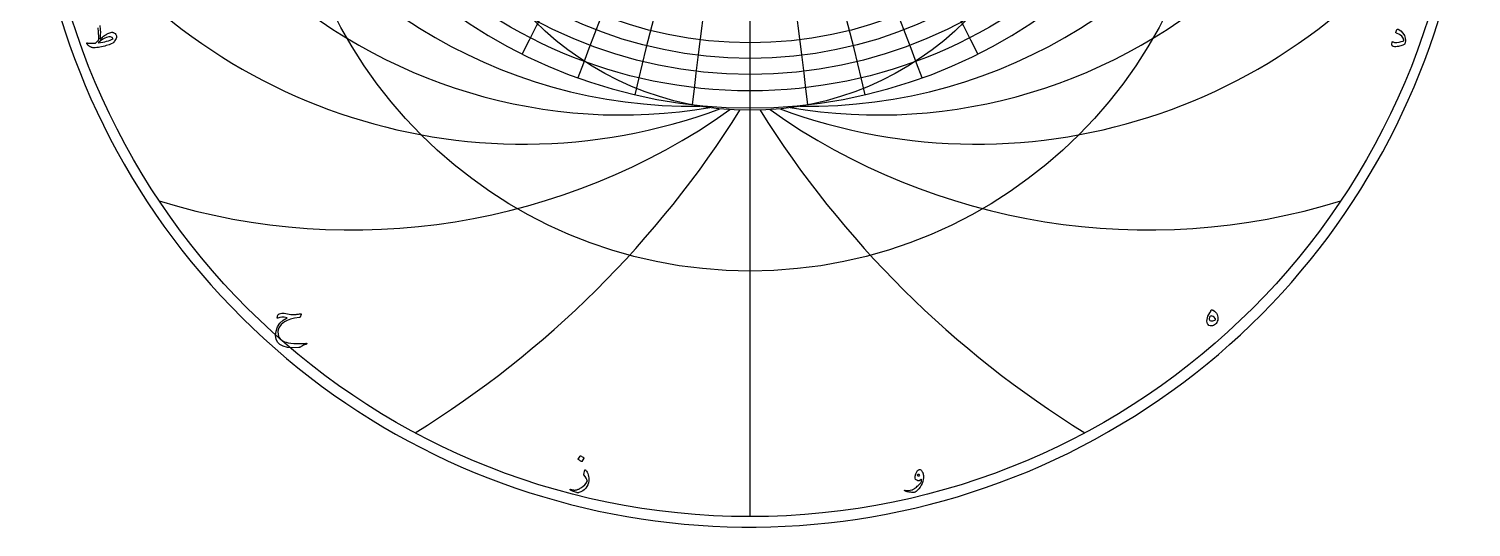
# Model space of a CAD drawing. Header units: millimetres. Extents: x -80 to 80, y -80 to 82.
# Drawn here: x -80.4 to 80.4, y -80.4 to -24.9 of the extents above; entities that cross this region are included whole.
import ezdxf

# ---------------------------------------------------------------- set-up
doc = ezdxf.new("R2010")
doc.units = ezdxf.units.MM
for name, color, linetype in [('CUT_OUTER', 1, 'Continuous'), ('ENGRAVE', 7, 'Continuous'), ('ENGRAVE_FINE', 8, 'Continuous'), ('TEXT', 5, 'Continuous')]:
    doc.layers.add(name, color=color, linetype=linetype)

msp = doc.modelspace()

# ---------------------------------------------------------------- linework, layer by layer
at = {"layer": 'CUT_OUTER'}
msp.add_arc((-0.0002, -0.0002), 80.3699, 149.413866, 87.803582, dxfattribs=at)
at = {"layer": 'ENGRAVE'}
for points in [[(0, -79.2), (0, 79.2)], [(0, -79.2), (0, -33.9362)]]:
    msp.add_lwpolyline(points, dxfattribs=at)
for radius in [79.2, 51.8435, 33.9362]:
    msp.add_circle((0, 0), radius, dxfattribs=at)
for centre, radius, start, end in [((0, 23.0822), 56.7498, 105.921623, 74.078377), ((-6.4344, 24.0136), 57.4961, 139.754846, 270.861531), ((6.4344, 24.0136), 57.4961, 269.138469, 40.245154), ((-14.2744, 24.724), 59.1843, 174.656822, 279.54217), ((14.2744, 24.724), 59.1843, 260.45783, 5.343178), ((-25.249, 25.249), 62.9506, 211.691871, 290.355882), ((25.249, 25.249), 62.9506, 249.644118, 328.308129), ((-44.3595, 25.611), 72.8796, 252.866004, 305.308678), ((-96.3739, 25.8233), 112.4389, 301.68398, 327.905317), ((96.3739, 25.8233), 112.4389, 212.094683, 238.31602), ((44.3595, 25.611), 72.8796, 234.691322, 287.133996)]:
    msp.add_arc(centre, radius, start, end, dxfattribs=at)
at = {"layer": 'ENGRAVE_FINE'}
for centre, radius in [((0, 21.8315), 53.6012), ((0, 20.7123), 50.6441), ((0, 19.7075), 47.8562), ((0, 18.8029), 45.2185)]:
    msp.add_circle(centre, radius, dxfattribs=at)
for centre, radius, start, end in [((-722.8731, -116.4424), 734.0246, 6.5036194, 15.341957), ((-722.8731, -116.4424), 734.0246, 6.5036194, 15.341957), ((722.8731, -116.4424), 734.0246, 164.658043, 173.4963806), ((722.8731, -116.4424), 734.0246, 164.658043, 173.4963806), ((-350.1991, -116.4424), 372.6741, 13.064756, 30.381405), ((-350.1991, -116.4424), 372.6741, 13.064756, 30.381405), ((350.1991, -116.4424), 372.6741, 149.618595, 166.935244), ((350.1991, -116.4424), 372.6741, 149.618595, 166.935244), ((-220.7707, -116.4424), 254.9241, 19.742202, 44.842633), ((-220.7707, -116.4424), 254.9241, 19.742202, 44.842633), ((220.7707, -116.4424), 254.9241, 135.157367, 160.257798), ((220.7707, -116.4424), 254.9241, 135.157367, 160.257798), ((-151.9033, -116.4424), 198.2957, 26.597292, 58.53821), ((-151.9033, -116.4424), 198.2957, 26.597292, 58.53821), ((151.9033, -116.4424), 198.2957, 121.46179, 153.402708), ((151.9033, -116.4424), 198.2957, 121.46179, 153.402708)]:
    msp.add_arc(centre, radius, start, end, dxfattribs=at)
at = {"layer": 'TEXT'}
msp.add_lwpolyline([(-72.4462, -24.4825), (-72.415, -24.9281), (-72.4012, -25.2694), (-72.405, -25.5064), (-72.4101, -25.5949), (-72.4156, -25.6756), (-72.4214, -25.7485), (-72.4274, -25.8136), (-72.4338, -25.8712), (-72.4406, -25.9217), (-72.4476, -25.9649), (-72.4549, -26.001), (-72.3055, -25.8867), (-72.167, -25.7836), (-72.0395, -25.6918), (-71.9228, -25.6113), (-71.8174, -25.5416), (-71.7236, -25.4826), (-71.6413, -25.4342), (-71.5706, -25.3964), (-71.4448, -25.3402), (-71.327, -25.2965), (-71.2174, -25.2653), (-71.116, -25.2466), (-71.0623, -25.245), (-71.006, -25.2553), (-70.9473, -25.2775), (-70.8861, -25.3115), (-70.765, -25.3974), (-70.6763, -25.4801), (-70.6201, -25.5598), (-70.5964, -25.6363), (-70.5979, -25.7215), (-70.6176, -25.8174), (-70.6554, -25.9238), (-70.7113, -26.0409), (-70.7737, -26.1562), (-70.8312, -26.252), (-70.8836, -26.3285), (-70.9311, -26.3857), (-71.0285, -26.4578), (-71.1959, -26.5393), (-71.4332, -26.6302), (-71.7405, -26.7304), (-71.9118, -26.7801), (-72.0858, -26.8241), (-72.2627, -26.8625), (-72.4424, -26.8953), (-72.6243, -26.9228), (-72.8078, -26.9452), (-72.9928, -26.9627), (-73.1794, -26.9752), (-73.2476, -26.9615), (-73.3124, -26.9452), (-73.3737, -26.9265), (-73.4317, -26.9053), (-73.4868, -26.8815), (-73.5397, -26.8553), (-73.5905, -26.8266), (-73.639, -26.7954), (-73.7243, -26.7329), (-73.7951, -26.6705), (-73.8517, -26.608), (-73.8938, -26.5456), (-73.9169, -26.4937), (-73.9213, -26.4581), (-73.9069, -26.4388), (-73.8738, -26.4356), (-73.7803, -26.4467), (-73.6796, -26.455), (-73.5717, -26.4605), (-73.4566, -26.4631), (-73.3344, -26.463), (-73.205, -26.46), (-73.0684, -26.4542), (-72.9246, -26.4456), (-72.5948, -26.1209), (-72.5887, -25.9904), (-72.5854, -25.8586), (-72.585, -25.7256), (-72.5873, -25.5913), (-72.5922, -25.4555), (-72.5992, -25.3178), (-72.6084, -25.1782), (-72.6198, -25.0367), (-72.6326, -24.8967), (-72.646, -24.7613)], dxfattribs=at)
for points in [[(71.9853, -25.2266), (72.0051, -25.1671), (72.0246, -25.1135), (72.0438, -25.0659), (72.0627, -25.0242), (72.081, -24.9882), (72.0983, -24.9574), (72.1147, -24.932), (72.1302, -24.9118), (72.1542, -24.8925), (72.1814, -24.8843), (72.2117, -24.8875), (72.2451, -24.9018), (72.5408, -25.1001), (72.7684, -25.3302), (72.928, -25.5922), (73.0195, -25.8861), (73.0323, -25.9701), (73.0407, -26.0522), (73.0448, -26.1324), (73.0445, -26.2108), (73.0395, -26.2867), (73.0295, -26.3594), (73.0145, -26.4291), (72.9945, -26.4956), (72.9767, -26.5312), (72.9533, -26.563), (72.9242, -26.5911), (72.8896, -26.6155), (72.7703, -26.6739), (72.6473, -26.7242), (72.5205, -26.7663), (72.39, -26.8004), (72.2563, -26.8269), (72.1202, -26.8466), (71.9815, -26.8594), (71.8404, -26.8653), (71.673, -26.8372), (71.5706, -26.7429), (71.5331, -26.5824), (71.5606, -26.3557), (71.57, -26.331), (71.5831, -26.312), (71.6, -26.2986), (71.6206, -26.2908), (71.6384, -26.2929), (71.6568, -26.2995), (71.6758, -26.3104), (71.6955, -26.3257), (71.7564, -26.3585), (71.8392, -26.3769), (71.9438, -26.381), (72.0702, -26.3707), (72.3447, -26.3307), (72.5686, -26.2858), (72.7419, -26.2358), (72.8646, -26.1808), (72.8709, -26.1733), (72.8746, -26.1609), (72.8758, -26.1434), (72.8746, -26.1209), (72.79, -25.8848), (72.626, -25.6762), (72.3828, -25.4951), (72.0602, -25.3415), (72.0181, -25.3193), (71.9915, -25.2928), (71.9806, -25.2619), (71.9853, -25.2266)], [(-71.7255, -25.8161), (-71.9188, -25.8964), (-72.1339, -26.0222), (-72.3709, -26.1936), (-72.6298, -26.4107), (-72.3789, -26.3796), (-72.1408, -26.3413), (-71.9155, -26.2959), (-71.703, -26.2433), (-71.5036, -26.1841), (-71.3177, -26.119), (-71.1452, -26.048), (-70.9861, -25.971), (-71.0941, -25.8377), (-71.2534, -25.7674), (-71.4638, -25.7602), (-71.7255, -25.8161)], [(51.3975, -56.1979), (51.4403, -56.1782), (51.4887, -56.1742), (51.5427, -56.1857), (51.6023, -56.2129), (51.7507, -56.3122), (51.8759, -56.4252), (51.978, -56.552), (52.057, -56.6925), (52.1116, -56.839), (52.1407, -56.9886), (52.1441, -57.1412), (52.1219, -57.2971), (52.0817, -57.4391), (52.0258, -57.5656), (51.9543, -57.6765), (51.8671, -57.7717), (51.7688, -57.8482), (51.6635, -57.9028), (51.5514, -57.9356), (51.4325, -57.9466), (51.277, -57.9353), (51.1502, -57.8916), (51.0521, -57.8154), (50.9828, -57.7067), (50.9413, -57.5747), (50.9266, -57.4232), (50.9388, -57.2524), (50.9778, -57.0622), (51.0412, -56.8649), (51.1265, -56.6775), (51.2336, -56.5002), (51.3625, -56.3328), (51.3669, -56.325), (51.37, -56.3116), (51.3719, -56.2925), (51.3725, -56.2679), (51.3741, -56.241), (51.3788, -56.2204), (51.3866, -56.206), (51.3975, -56.1979)], [(-50.0186, -56.6975), (-50.1385, -56.9673), (-50.1494, -56.9851), (-50.1622, -56.9985), (-50.1769, -57.0076), (-50.1934, -57.0123), (-50.7477, -57.0997), (-51.2114, -57.2071), (-51.5845, -57.3345), (-51.8671, -57.4819), (-52.2634, -57.8051), (-52.5179, -58.1601), (-52.6306, -58.547), (-52.6016, -58.9658), (-52.5135, -59.1925), (-52.3643, -59.3929), (-52.1538, -59.5672), (-51.8821, -59.7152), (-51.6913, -59.7814), (-51.4537, -59.8351), (-51.1692, -59.8763), (-50.8379, -59.905), (-50.6618, -59.9135), (-50.4882, -59.9188), (-50.3171, -59.921), (-50.1485, -59.92), (-49.983, -59.9163), (-49.8212, -59.91), (-49.6632, -59.9013), (-49.509, -59.8901), (-49.4727, -59.8876), (-49.444, -59.8901), (-49.4228, -59.8975), (-49.409, -59.91), (-49.4016, -59.9253), (-49.3991, -59.9413), (-49.4016, -59.9578), (-49.409, -59.975), (-49.4145, -59.9842), (-49.4209, -59.9919), (-49.4282, -59.9979), (-49.4365, -60.0025), (-49.4454, -60.0064), (-49.4546, -60.0106), (-49.4642, -60.0151), (-49.474, -60.02), (-49.6179, -60.0659), (-49.745, -60.1136), (-49.8553, -60.1633), (-49.9486, -60.2148), (-50.0084, -60.252), (-50.0629, -60.2835), (-50.1121, -60.3094), (-50.156, -60.3297), (-50.1939, -60.3453), (-50.2253, -60.3572), (-50.2501, -60.3653), (-50.2684, -60.3697), (-50.9516, -60.395), (-51.5324, -60.346), (-52.0108, -60.2226), (-52.3867, -60.025), (-52.6584, -59.7539), (-52.8189, -59.4154), (-52.8682, -59.0095), (-52.8064, -58.5361), (-52.6428, -58.0593), (-52.3867, -57.653), (-52.0383, -57.3174), (-51.5974, -57.0523), (-51.9096, -56.9926), (-52.1819, -56.9786), (-52.4142, -57.0101), (-52.6066, -57.0872), (-52.6234, -57.0935), (-52.639, -57.0972), (-52.6534, -57.0985), (-52.6665, -57.0972), (-52.6775, -57.0932), (-52.6853, -57.086), (-52.6899, -57.0757), (-52.6915, -57.0622), (-52.6846, -57.0001), (-52.674, -56.9386), (-52.6597, -56.8777), (-52.6415, -56.8174), (-52.5778, -56.7003), (-52.4767, -56.6138), (-52.338, -56.5579), (-52.1619, -56.5327), (-52.0504, -56.5336), (-51.9109, -56.5464), (-51.7432, -56.5711), (-51.5474, -56.6076), (-51.3454, -56.6441), (-51.1589, -56.6688), (-50.9881, -56.6816), (-50.8329, -56.6825), (-50.7583, -56.6793), (-50.6793, -56.6744), (-50.5959, -56.668), (-50.5082, -56.6601), (-50.4161, -56.6502), (-50.3196, -56.6382), (-50.2187, -56.624), (-50.1135, -56.6076), (-50.0532, -56.6057), (-50.0173, -56.6201), (-50.0058, -56.6507), (-50.0186, -56.6975)], [(51.8721, -57.2721), (51.8931, -57.2459), (51.8959, -57.2121), (51.8806, -57.1709), (51.8472, -57.1222), (51.7313, -56.996), (51.6186, -56.9074), (51.509, -56.8562), (51.4025, -56.8424), (51.3519, -56.8515), (51.3051, -56.8786), (51.262, -56.9239), (51.2226, -56.9873), (51.1911, -57.0557), (51.1714, -57.116), (51.1636, -57.1681), (51.1677, -57.2121), (51.2027, -57.293), (51.2626, -57.3508), (51.3475, -57.3854), (51.4575, -57.397), (51.5789, -57.3892), (51.6885, -57.3658), (51.7863, -57.3267), (51.8721, -57.2721)], [(-18.92, -72.4469), (-18.9137, -72.4407), (-18.905, -72.4369), (-18.8938, -72.4357), (-18.88, -72.4369), (-18.7829, -72.4763), (-18.6914, -72.5244), (-18.6055, -72.5812), (-18.5253, -72.6468), (-18.5175, -72.6568), (-18.5141, -72.6668), (-18.515, -72.6768), (-18.5203, -72.6867), (-18.7551, -73.0665), (-18.7639, -73.0755), (-18.7751, -73.0777), (-18.7888, -73.073), (-18.8051, -73.0615), (-18.8191, -73.0515), (-18.8413, -73.0365), (-18.8716, -73.0165), (-18.91, -72.9915), (-18.9572, -72.9615), (-19.0137, -72.9266), (-19.0796, -72.8866), (-19.1548, -72.8416), (-19.1648, -72.8341), (-19.1698, -72.8266), (-19.1698, -72.8191), (-19.1648, -72.8117)], [(-18.4104, -74.0007), (-18.4076, -73.9917), (-18.4041, -73.9845), (-18.4001, -73.9792), (-18.3954, -73.9757), (-18.3813, -73.9745), (-18.3642, -73.9807), (-18.3439, -73.9945), (-18.3205, -74.0157), (-18.2293, -74.1241), (-18.1506, -74.2493), (-18.0844, -74.3914), (-18.0307, -74.5503), (-17.9888, -74.7214), (-17.9632, -74.89), (-17.9539, -75.0562), (-17.9607, -75.2198), (-18.0051, -75.4352), (-18.0781, -75.642), (-18.1799, -75.8399), (-18.3105, -76.0292), (-18.4666, -76.2006), (-18.6452, -76.3402), (-18.8463, -76.4479), (-19.0699, -76.5238), (-19.1298, -76.5366), (-19.1898, -76.54), (-19.2497, -76.5341), (-19.3097, -76.5188), (-19.4479, -76.4705), (-19.5726, -76.4257), (-19.6839, -76.3844), (-19.7818, -76.3464), (-19.866, -76.3119), (-19.9361, -76.2808), (-19.9921, -76.2532), (-20.0341, -76.229), (-20.0429, -76.2215), (-20.0491, -76.214), (-20.0529, -76.2065), (-20.0541, -76.199), (-20.0532, -76.1893), (-20.0504, -76.1803), (-20.0457, -76.1719), (-20.0391, -76.1641), (-20.0307, -76.1581), (-20.0204, -76.1553), (-20.0082, -76.1556), (-19.9942, -76.1591), (-19.9086, -76.182), (-19.8268, -76.2009), (-19.7487, -76.2157), (-19.6744, -76.2265), (-19.6032, -76.2332), (-19.5345, -76.2359), (-19.4683, -76.2345), (-19.4046, -76.229), (-19.3411, -76.2189), (-19.2753, -76.2034), (-19.2074, -76.1826), (-19.1373, -76.1566), (-19.065, -76.1249), (-18.9906, -76.0872), (-18.9139, -76.0437), (-18.8351, -75.9942), (-18.6137, -75.8349), (-18.4241, -75.6619), (-18.2664, -75.4752), (-18.1406, -75.2747), (-18.1325, -75.2585), (-18.1281, -75.2398), (-18.1275, -75.2185), (-18.1306, -75.1948), (-18.1831, -75.0546), (-18.2655, -74.8988), (-18.3779, -74.7274), (-18.5203, -74.5403), (-18.5265, -74.5284), (-18.5303, -74.5178), (-18.5315, -74.5085), (-18.5303, -74.5003)], [(18.4878, -74.4254), (18.579, -74.2137), (18.6777, -74.0632), (18.7838, -73.9739), (18.8975, -73.9458), (18.9687, -73.9583), (19.0374, -73.9957), (19.1036, -74.0582), (19.1673, -74.1456), (19.1979, -74.1962), (19.2248, -74.248), (19.2479, -74.3011), (19.2672, -74.3555), (19.2838, -74.4113), (19.2984, -74.4691), (19.3113, -74.5288), (19.3222, -74.5903), (19.3325, -74.7274), (19.3234, -74.8888), (19.295, -75.0746), (19.2472, -75.2847), (19.1767, -75.5024), (19.0799, -75.7107), (18.9568, -75.9096), (18.8076, -76.0991), (18.6511, -76.2643), (18.5116, -76.3851), (18.3888, -76.4616), (18.283, -76.4938), (18.1749, -76.4994), (18.0507, -76.4963), (17.9101, -76.4844), (17.7534, -76.4638), (17.6739, -76.4509), (17.6004, -76.437), (17.5328, -76.4221), (17.4711, -76.4064), (17.4151, -76.3903), (17.3643, -76.3745), (17.3189, -76.3591), (17.2788, -76.3439), (17.255, -76.3308), (17.2388, -76.3164), (17.2301, -76.3008), (17.2288, -76.284), (17.2366, -76.2671), (17.25, -76.2565), (17.2691, -76.2521), (17.2938, -76.254), (17.4864, -76.2727), (17.6747, -76.274), (17.8586, -76.2577), (18.0382, -76.224), (18.0936, -76.2068), (18.155, -76.1803), (18.2223, -76.1444), (18.2955, -76.0991), (18.3746, -76.0445), (18.4597, -75.9804), (18.5507, -75.9071), (18.6477, -75.8243), (18.7426, -75.7388), (18.8276, -75.6569), (18.9025, -75.5789), (18.9675, -75.5046), (19.0221, -75.4337), (19.0661, -75.3659), (19.0995, -75.3013), (19.1223, -75.2398), (19.1092, -75.1467), (19.0949, -75.0774), (19.0792, -75.0318), (19.0624, -75.0099), (18.9609, -75.1295), (18.8463, -75.1936), (18.7186, -75.202), (18.5778, -75.1548), (18.4616, -75.053), (18.4079, -74.8975), (18.4166, -74.6883), (18.4878, -74.4254)], [(18.9425, -74.6103), (18.8688, -74.521), (18.7926, -74.4879), (18.7139, -74.511), (18.6327, -74.5903), (18.6989, -74.644), (18.7726, -74.6652), (18.8538, -74.654), (18.9425, -74.6103)]]:
    msp.add_lwpolyline(points, close=True, dxfattribs=at)

doc.saveas('drawing.dxf')
